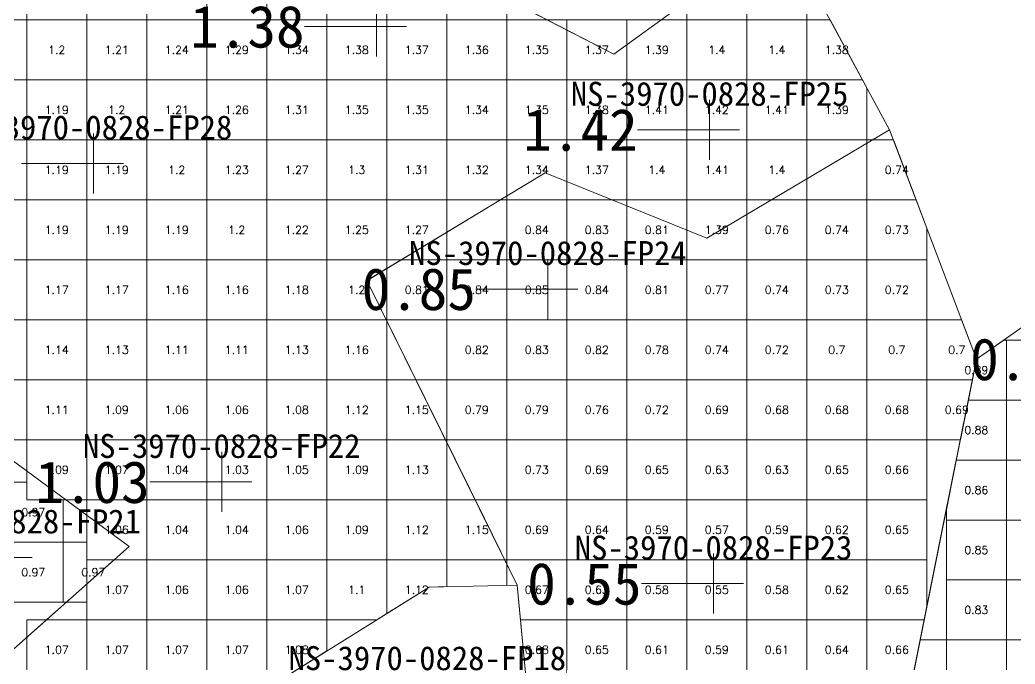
# Model space of a CAD drawing. Header units: inches. Extents: x 469759 to 470079, y 4349683 to 4349873.
# Drawn here: x 469989.02 to 470005.6, y 4349716.81 to 4349727.55 of the extents above; entities that cross this region are included whole.
import ezdxf
from ezdxf.enums import TextEntityAlignment as Align

# ---------------------------------------------------------------- set-up
doc = ezdxf.new("R2010")
doc.units = ezdxf.units.IN
doc.header["$MEASUREMENT"] = 0
for name, color, linetype, lineweight in [('0.500-1.000', 7, 'Continuous', 0), ('1.000-1.500', 7, 'Continuous', 0), ('孔口文字', 7, 'Continuous', 0), ('点', 7, 'Continuous', 0), ('爆区方格网', 7, 'Continuous', 0), ('线条', 7, 'Continuous', 0), ('钻孔', 7, 'Continuous', 0)]:
    doc.layers.add(name, color=color, linetype=linetype, lineweight=lineweight)
doc.styles.add('3dmine_textStyle_1', font='txt.shx', dxfattribs={"height": 1, "bigfont": 'gbcbig.shx'})
doc.styles.add('3dmine_textStyle_3', font='SimSun.ttf', dxfattribs={"height": 1})
doc.styles.add('3dmine_textStyle_4', font='simsunb.ttf', dxfattribs={"height": 1})

msp = doc.modelspace()

# ---------------------------------------------------------------- hatches: boundary and pattern name
at = {"layer": '钻孔', "linetype": 'Continuous', "lineweight": 0, "true_color": 0x0000ff, "extrusion": (0, 1, 0)}
for points in [[(-469995.964, 3959.793), (-469994.964, 3959.793), (-469994.964, 3970.793), (-469995.964, 3970.793)], [(-470001.514, 3959.611), (-470000.514, 3959.611), (-470000.514, 3970.611), (-470001.514, 3970.611)], [(-469991.246, 3960.003), (-469990.246, 3960.003), (-469990.246, 3971.003), (-469991.246, 3971.003)], [(-469993.383, 3959.894), (-469992.383, 3959.894), (-469992.383, 3970.894), (-469993.383, 3970.894)]]:
    msp.add_hatch(color=5, dxfattribs=at).paths.add_polyline_path(points, flags=0)
at = {"layer": '钻孔', "linetype": 'Continuous', "lineweight": 0, "true_color": 0x00ffff, "extrusion": (0, 1, 0)}
for points in [[(-469998.819, 3959.581), (-469997.819, 3959.581), (-469997.819, 3970.581), (-469998.819, 3970.581)], [(-469989.723, 3959.91), (-469988.723, 3959.91), (-469988.723, 3970.91), (-469989.723, 3970.91)], [(-470001.58, 3959.801), (-470000.58, 3959.801), (-470000.58, 3970.801), (-470001.58, 3970.801)]]:
    msp.add_hatch(color=4, dxfattribs=at).paths.add_polyline_path(points, flags=0)

# ---------------------------------------------------------------- linework, layer by layer
at = {"layer": '0.500-1.000', "color": 4, "linetype": 'Continuous', "lineweight": 0, "true_color": 0x00ffff}
for points in [[(470001.727, 4349729.013), (469998.917, 4349726.972), (469995.814, 4349728.58), (469994.779, 4349730.911), (470001.497, 4349733.264), (470001.727, 4349729.013)], [(469978.742, 4349698.281), (469980.154, 4349702.694), (469981.009, 4349705.366), (469982.742, 4349711.814), (469985.267, 4349707.116), (469988.107, 4349705.148), (469988.558, 4349704.836), (469990.942, 4349707.038), (469990.864, 4349707.283), (469990.139, 4349709.552), (469993.3, 4349711.78), (469995.933, 4349710.561), (469998.897, 4349709.188), (470000.187, 4349710.546), (470000.892, 4349711.288), (469997.67, 4349714.286), (469997.501, 4349716.07), (469997.307, 4349718.121), (469996.76, 4349719.232), (469994.803, 4349723.2), (469997.774, 4349724.997), (470000.469, 4349723.908), (470003.514, 4349725.713), (470004.352, 4349723.499)], [(470005.924, 4349693.496), (470002.466, 4349692.429), (469999.458, 4349694.437), (470000.259, 4349698.432), (470001.652, 4349705.381), (470002.21, 4349708.163), (470003.043, 4349712.319), (470003.043, 4349712.319), (470004.403, 4349719.103), (470004.962, 4349721.889), (470007.947, 4349723.977)], [(470004.352, 4349723.499), (470004.962, 4349721.889), (470003.86, 4349716.394), (470003.86, 4349716.394), (470002.428, 4349709.248), (470001.607, 4349705.157), (470001.074, 4349702.498), (469999.86, 4349696.442), (469999.458, 4349694.437), (469995.59, 4349691.598), (469995.579, 4349691.59), (469992.567, 4349689.544), (469989.579, 4349691.59), (469988.142, 4349691.637), (469984.329, 4349691.764), (469982.226, 4349692.184), (469980.798, 4349692.47), (469978.133, 4349694.378)], [(469990.839, 4349718.768), (469988.714, 4349716.877), (469984.963, 4349716.86), (469985.723, 4349718.585), (469986.115, 4349720.274), (469988.784, 4349720.285), (469990.839, 4349718.768)]]:
    msp.add_lwpolyline(points, dxfattribs=at)
at = {"layer": '1.000-1.500', "color": 5, "linetype": 'Continuous', "lineweight": 0, "true_color": 0x0000ff}
for points in [[(469982.742, 4349711.814), (469984.963, 4349716.86), (469986.589, 4349716.867), (469988.714, 4349716.877), (469989.32, 4349717.416), (469990.839, 4349718.768), (469988.784, 4349720.285), (469986.115, 4349720.274), (469986.149, 4349720.42), (469988.06, 4349728.559), (469991.011, 4349729.592), (469994.779, 4349730.911), (469995.814, 4349728.58)], [(469995.814, 4349728.58), (469998.008, 4349727.443), (469998.917, 4349726.972), (470001.727, 4349729.013), (470003.514, 4349725.713), (470000.469, 4349723.908), (469997.774, 4349724.997), (469997.129, 4349724.607), (469994.86, 4349723.235), (469994.803, 4349723.2), (469997.307, 4349718.121), (469995.839, 4349718.091), (469993.144, 4349716.406)]]:
    msp.add_lwpolyline(points, dxfattribs=at)
at = {"layer": '点', "color": 138, "linetype": 'Continuous', "lineweight": 0, "true_color": 0x004c4c}
for points, elevation in [([(469994.964, 4349726.934), (469994.964, 4349727.934)], 3970.793), ([(469995.464, 4349727.434), (469994.464, 4349727.434)], 3970.793), ([(470000.514, 4349725.213), (470000.514, 4349726.213)], 3970.611), ([(469990.246, 4349724.654), (469990.246, 4349725.654)], 3971.003), ([(470001.014, 4349725.713), (470000.014, 4349725.713)], 3970.611), ([(469990.746, 4349725.154), (469989.746, 4349725.154)], 3971.003), ([(469997.819, 4349722.559), (469997.819, 4349723.559)], 3970.581), ([(469998.319, 4349723.059), (469997.319, 4349723.059)], 3970.581), ([(469992.383, 4349719.342), (469992.383, 4349720.342)], 3970.894), ([(469992.883, 4349719.842), (469991.883, 4349719.842)], 3970.894), ([(470000.58, 4349717.647), (470000.58, 4349718.647)], 3970.801), ([(469989.223, 4349718.585), (469988.223, 4349718.585)], 3970.91), ([(470001.08, 4349718.147), (470000.08, 4349718.147)], 3970.801)]:
    msp.add_lwpolyline(points, dxfattribs=dict(at, elevation=elevation))
at = {"layer": '爆区方格网', "color": 5, "linetype": 'Continuous', "lineweight": 0, "true_color": 0x0000ff, "elevation": 3971.003}
for points in [[(469989.134, 4349727.545), (469988.134, 4349727.545), (469988.134, 4349728.545), (469989.134, 4349728.545), (469989.134, 4349727.545)], [(469990.134, 4349727.545), (469989.134, 4349727.545), (469989.134, 4349728.545), (469990.134, 4349728.545), (469990.134, 4349727.545)], [(469991.134, 4349727.545), (469990.134, 4349727.545), (469990.134, 4349728.545), (469991.134, 4349728.545), (469991.134, 4349727.545)], [(469992.134, 4349727.545), (469991.134, 4349727.545), (469991.134, 4349728.545), (469992.134, 4349728.545), (469992.134, 4349727.545)], [(469993.134, 4349727.545), (469992.134, 4349727.545), (469992.134, 4349728.545), (469993.134, 4349728.545), (469993.134, 4349727.545)], [(469994.134, 4349727.545), (469993.134, 4349727.545), (469993.134, 4349728.545), (469994.134, 4349728.545), (469994.134, 4349727.545)], [(469995.134, 4349727.545), (469994.134, 4349727.545), (469994.134, 4349728.545), (469995.134, 4349728.545), (469995.134, 4349727.545)], [(469996.134, 4349727.545), (469995.134, 4349727.545), (469995.134, 4349728.545), (469996.134, 4349728.545), (469996.134, 4349727.545)], [(469997.134, 4349727.545), (469996.134, 4349727.545), (469996.134, 4349728.545), (469997.134, 4349728.545), (469997.134, 4349727.545)], [(470001.134, 4349727.545), (470000.134, 4349727.545), (470000.134, 4349728.545), (470001.134, 4349728.545), (470001.134, 4349727.545)], [(470002.134, 4349728.261), (470002.134, 4349727.545), (470001.134, 4349727.545), (470001.134, 4349728.545), (470001.98, 4349728.545), (470002.134, 4349728.261)], [(469989.134, 4349726.545), (469988.134, 4349726.545), (469988.134, 4349727.545), (469989.134, 4349727.545), (469989.134, 4349726.545)], [(469990.134, 4349726.545), (469989.134, 4349726.545), (469989.134, 4349727.545), (469990.134, 4349727.545), (469990.134, 4349726.545)], [(469991.134, 4349726.545), (469990.134, 4349726.545), (469990.134, 4349727.545), (469991.134, 4349727.545), (469991.134, 4349726.545)], [(469992.134, 4349726.545), (469991.134, 4349726.545), (469991.134, 4349727.545), (469992.134, 4349727.545), (469992.134, 4349726.545)], [(469993.134, 4349726.545), (469992.134, 4349726.545), (469992.134, 4349727.545), (469993.134, 4349727.545), (469993.134, 4349726.545)], [(469994.134, 4349726.545), (469993.134, 4349726.545), (469993.134, 4349727.545), (469994.134, 4349727.545), (469994.134, 4349726.545)], [(469995.134, 4349726.545), (469994.134, 4349726.545), (469994.134, 4349727.545), (469995.134, 4349727.545), (469995.134, 4349726.545)], [(469996.134, 4349726.545), (469995.134, 4349726.545), (469995.134, 4349727.545), (469996.134, 4349727.545), (469996.134, 4349726.545)], [(469997.134, 4349726.545), (469996.134, 4349726.545), (469996.134, 4349727.545), (469997.134, 4349727.545), (469997.134, 4349726.545)], [(469998.134, 4349726.545), (469997.134, 4349726.545), (469997.134, 4349727.545), (469998.134, 4349727.545), (469998.134, 4349726.545)], [(469999.134, 4349726.545), (469998.134, 4349726.545), (469998.134, 4349727.545), (469999.134, 4349727.545), (469999.134, 4349726.545)], [(470000.134, 4349726.545), (469999.134, 4349726.545), (469999.134, 4349727.545), (470000.134, 4349727.545), (470000.134, 4349726.545)], [(470001.134, 4349726.545), (470000.134, 4349726.545), (470000.134, 4349727.545), (470001.134, 4349727.545), (470001.134, 4349726.545)], [(470002.134, 4349726.545), (470001.134, 4349726.545), (470001.134, 4349727.545), (470002.134, 4349727.545), (470002.134, 4349726.545)], [(470003.063, 4349726.545), (470002.134, 4349726.545), (470002.134, 4349727.545), (470002.522, 4349727.545), (470003.063, 4349726.545)], [(469989.134, 4349725.545), (469988.134, 4349725.545), (469988.134, 4349726.545), (469989.134, 4349726.545), (469989.134, 4349725.545)], [(469990.134, 4349725.545), (469989.134, 4349725.545), (469989.134, 4349726.545), (469990.134, 4349726.545), (469990.134, 4349725.545)], [(469991.134, 4349725.545), (469990.134, 4349725.545), (469990.134, 4349726.545), (469991.134, 4349726.545), (469991.134, 4349725.545)], [(469992.134, 4349725.545), (469991.134, 4349725.545), (469991.134, 4349726.545), (469992.134, 4349726.545), (469992.134, 4349725.545)], [(469993.134, 4349725.545), (469992.134, 4349725.545), (469992.134, 4349726.545), (469993.134, 4349726.545), (469993.134, 4349725.545)], [(469994.134, 4349725.545), (469993.134, 4349725.545), (469993.134, 4349726.545), (469994.134, 4349726.545), (469994.134, 4349725.545)], [(469995.134, 4349725.545), (469994.134, 4349725.545), (469994.134, 4349726.545), (469995.134, 4349726.545), (469995.134, 4349725.545)], [(469996.134, 4349725.545), (469995.134, 4349725.545), (469995.134, 4349726.545), (469996.134, 4349726.545), (469996.134, 4349725.545)], [(469997.134, 4349725.545), (469996.134, 4349725.545), (469996.134, 4349726.545), (469997.134, 4349726.545), (469997.134, 4349725.545)], [(469998.134, 4349725.545), (469997.134, 4349725.545), (469997.134, 4349726.545), (469998.134, 4349726.545), (469998.134, 4349725.545)], [(469999.134, 4349725.545), (469998.134, 4349725.545), (469998.134, 4349726.545), (469999.134, 4349726.545), (469999.134, 4349725.545)], [(470000.134, 4349725.545), (469999.134, 4349725.545), (469999.134, 4349726.545), (470000.134, 4349726.545), (470000.134, 4349725.545)], [(470001.134, 4349725.545), (470000.134, 4349725.545), (470000.134, 4349726.545), (470001.134, 4349726.545), (470001.134, 4349725.545)], [(470002.134, 4349725.545), (470001.134, 4349725.545), (470001.134, 4349726.545), (470002.134, 4349726.545), (470002.134, 4349725.545)], [(470003.134, 4349726.414), (470003.134, 4349725.545), (470002.134, 4349725.545), (470002.134, 4349726.545), (470003.063, 4349726.545), (470003.134, 4349726.414)], [(469989.134, 4349724.545), (469988.134, 4349724.545), (469988.134, 4349725.545), (469989.134, 4349725.545), (469989.134, 4349724.545)], [(469990.134, 4349724.545), (469989.134, 4349724.545), (469989.134, 4349725.545), (469990.134, 4349725.545), (469990.134, 4349724.545)], [(469991.134, 4349724.545), (469990.134, 4349724.545), (469990.134, 4349725.545), (469991.134, 4349725.545), (469991.134, 4349724.545)], [(469992.134, 4349724.545), (469991.134, 4349724.545), (469991.134, 4349725.545), (469992.134, 4349725.545), (469992.134, 4349724.545)], [(469993.134, 4349724.545), (469992.134, 4349724.545), (469992.134, 4349725.545), (469993.134, 4349725.545), (469993.134, 4349724.545)], [(469994.134, 4349724.545), (469993.134, 4349724.545), (469993.134, 4349725.545), (469994.134, 4349725.545), (469994.134, 4349724.545)], [(469995.134, 4349724.545), (469994.134, 4349724.545), (469994.134, 4349725.545), (469995.134, 4349725.545), (469995.134, 4349724.545)], [(469996.134, 4349724.545), (469995.134, 4349724.545), (469995.134, 4349725.545), (469996.134, 4349725.545), (469996.134, 4349724.545)], [(469997.134, 4349724.545), (469996.134, 4349724.545), (469996.134, 4349725.545), (469997.134, 4349725.545), (469997.134, 4349724.545)], [(469998.134, 4349724.545), (469997.134, 4349724.545), (469997.134, 4349725.545), (469998.134, 4349725.545), (469998.134, 4349724.545)], [(469999.134, 4349724.545), (469998.134, 4349724.545), (469998.134, 4349725.545), (469999.134, 4349725.545), (469999.134, 4349724.545)], [(470000.134, 4349724.545), (469999.134, 4349724.545), (469999.134, 4349725.545), (470000.134, 4349725.545), (470000.134, 4349724.545)], [(470001.134, 4349724.545), (470000.134, 4349724.545), (470000.134, 4349725.545), (470001.134, 4349725.545), (470001.134, 4349724.545)], [(470002.134, 4349724.545), (470001.134, 4349724.545), (470001.134, 4349725.545), (470002.134, 4349725.545), (470002.134, 4349724.545)], [(469989.134, 4349723.545), (469988.134, 4349723.545), (469988.134, 4349724.545), (469989.134, 4349724.545), (469989.134, 4349723.545)], [(469990.134, 4349723.545), (469989.134, 4349723.545), (469989.134, 4349724.545), (469990.134, 4349724.545), (469990.134, 4349723.545)], [(469991.134, 4349723.545), (469990.134, 4349723.545), (469990.134, 4349724.545), (469991.134, 4349724.545), (469991.134, 4349723.545)], [(469992.134, 4349723.545), (469991.134, 4349723.545), (469991.134, 4349724.545), (469992.134, 4349724.545), (469992.134, 4349723.545)], [(469993.134, 4349723.545), (469992.134, 4349723.545), (469992.134, 4349724.545), (469993.134, 4349724.545), (469993.134, 4349723.545)], [(469994.134, 4349723.545), (469993.134, 4349723.545), (469993.134, 4349724.545), (469994.134, 4349724.545), (469994.134, 4349723.545)], [(469995.134, 4349723.545), (469994.134, 4349723.545), (469994.134, 4349724.545), (469995.134, 4349724.545), (469995.134, 4349723.545)], [(469996.134, 4349723.545), (469995.134, 4349723.545), (469995.134, 4349724.545), (469996.134, 4349724.545), (469996.134, 4349723.545)], [(470001.134, 4349723.545), (470000.134, 4349723.545), (470000.134, 4349724.545), (470001.134, 4349724.545), (470001.134, 4349723.545)], [(469989.134, 4349722.545), (469988.134, 4349722.545), (469988.134, 4349723.545), (469989.134, 4349723.545), (469989.134, 4349722.545)], [(469990.134, 4349722.545), (469989.134, 4349722.545), (469989.134, 4349723.545), (469990.134, 4349723.545), (469990.134, 4349722.545)], [(469991.134, 4349722.545), (469990.134, 4349722.545), (469990.134, 4349723.545), (469991.134, 4349723.545), (469991.134, 4349722.545)], [(469992.134, 4349722.545), (469991.134, 4349722.545), (469991.134, 4349723.545), (469992.134, 4349723.545), (469992.134, 4349722.545)], [(469993.134, 4349722.545), (469992.134, 4349722.545), (469992.134, 4349723.545), (469993.134, 4349723.545), (469993.134, 4349722.545)], [(469994.134, 4349722.545), (469993.134, 4349722.545), (469993.134, 4349723.545), (469994.134, 4349723.545), (469994.134, 4349722.545)], [(469995.134, 4349722.545), (469994.134, 4349722.545), (469994.134, 4349723.545), (469995.134, 4349723.545), (469995.134, 4349722.545)], [(469989.134, 4349721.545), (469988.134, 4349721.545), (469988.134, 4349722.545), (469989.134, 4349722.545), (469989.134, 4349721.545)], [(469990.134, 4349721.545), (469989.134, 4349721.545), (469989.134, 4349722.545), (469990.134, 4349722.545), (469990.134, 4349721.545)], [(469991.134, 4349721.545), (469990.134, 4349721.545), (469990.134, 4349722.545), (469991.134, 4349722.545), (469991.134, 4349721.545)], [(469992.134, 4349721.545), (469991.134, 4349721.545), (469991.134, 4349722.545), (469992.134, 4349722.545), (469992.134, 4349721.545)], [(469993.134, 4349721.545), (469992.134, 4349721.545), (469992.134, 4349722.545), (469993.134, 4349722.545), (469993.134, 4349721.545)], [(469994.134, 4349721.545), (469993.134, 4349721.545), (469993.134, 4349722.545), (469994.134, 4349722.545), (469994.134, 4349721.545)], [(469995.134, 4349721.545), (469994.134, 4349721.545), (469994.134, 4349722.545), (469995.134, 4349722.545), (469995.134, 4349721.545)], [(469989.134, 4349720.545), (469988.134, 4349720.545), (469988.134, 4349721.545), (469989.134, 4349721.545), (469989.134, 4349720.545)], [(469990.134, 4349720.545), (469989.134, 4349720.545), (469989.134, 4349721.545), (469990.134, 4349721.545), (469990.134, 4349720.545)], [(469991.134, 4349720.545), (469990.134, 4349720.545), (469990.134, 4349721.545), (469991.134, 4349721.545), (469991.134, 4349720.545)], [(469992.134, 4349720.545), (469991.134, 4349720.545), (469991.134, 4349721.545), (469992.134, 4349721.545), (469992.134, 4349720.545)], [(469993.134, 4349720.545), (469992.134, 4349720.545), (469992.134, 4349721.545), (469993.134, 4349721.545), (469993.134, 4349720.545)], [(469994.134, 4349720.545), (469993.134, 4349720.545), (469993.134, 4349721.545), (469994.134, 4349721.545), (469994.134, 4349720.545)], [(469995.134, 4349720.545), (469994.134, 4349720.545), (469994.134, 4349721.545), (469995.134, 4349721.545), (469995.134, 4349720.545)], [(469996.134, 4349720.545), (469995.134, 4349720.545), (469995.134, 4349721.545), (469996.134, 4349721.545), (469996.134, 4349720.545)], [(469990.134, 4349719.545), (469989.134, 4349719.545), (469989.134, 4349720.545), (469990.134, 4349720.545), (469990.134, 4349719.545)], [(469991.134, 4349719.545), (469990.134, 4349719.545), (469990.134, 4349720.545), (469991.134, 4349720.545), (469991.134, 4349719.545)], [(469992.134, 4349719.545), (469991.134, 4349719.545), (469991.134, 4349720.545), (469992.134, 4349720.545), (469992.134, 4349719.545)], [(469993.134, 4349719.545), (469992.134, 4349719.545), (469992.134, 4349720.545), (469993.134, 4349720.545), (469993.134, 4349719.545)], [(469994.134, 4349719.545), (469993.134, 4349719.545), (469993.134, 4349720.545), (469994.134, 4349720.545), (469994.134, 4349719.545)], [(469995.134, 4349719.545), (469994.134, 4349719.545), (469994.134, 4349720.545), (469995.134, 4349720.545), (469995.134, 4349719.545)], [(469996.134, 4349719.545), (469995.134, 4349719.545), (469995.134, 4349720.545), (469996.134, 4349720.545), (469996.134, 4349719.545)], [(469991.134, 4349718.545), (469990.134, 4349718.545), (469990.134, 4349719.545), (469991.134, 4349719.545), (469991.134, 4349718.545)], [(469992.134, 4349718.545), (469991.134, 4349718.545), (469991.134, 4349719.545), (469992.134, 4349719.545), (469992.134, 4349718.545)], [(469993.134, 4349718.545), (469992.134, 4349718.545), (469992.134, 4349719.545), (469993.134, 4349719.545), (469993.134, 4349718.545)], [(469994.134, 4349718.545), (469993.134, 4349718.545), (469993.134, 4349719.545), (469994.134, 4349719.545), (469994.134, 4349718.545)], [(469995.134, 4349718.545), (469994.134, 4349718.545), (469994.134, 4349719.545), (469995.134, 4349719.545), (469995.134, 4349718.545)], [(469996.134, 4349718.545), (469995.134, 4349718.545), (469995.134, 4349719.545), (469996.134, 4349719.545), (469996.134, 4349718.545)], [(469997.134, 4349718.545), (469996.134, 4349718.545), (469996.134, 4349719.545), (469997.134, 4349719.545), (469997.134, 4349718.545)], [(469991.134, 4349717.545), (469990.134, 4349717.545), (469990.134, 4349718.545), (469991.134, 4349718.545), (469991.134, 4349717.545)], [(469992.134, 4349717.545), (469991.134, 4349717.545), (469991.134, 4349718.545), (469992.134, 4349718.545), (469992.134, 4349717.545)], [(469993.134, 4349717.545), (469992.134, 4349717.545), (469992.134, 4349718.545), (469993.134, 4349718.545), (469993.134, 4349717.545)], [(469994.134, 4349717.545), (469993.134, 4349717.545), (469993.134, 4349718.545), (469994.134, 4349718.545), (469994.134, 4349717.545)], [(469995.134, 4349717.65), (469994.966, 4349717.545), (469994.134, 4349717.545), (469994.134, 4349718.545), (469995.134, 4349718.545), (469995.134, 4349717.65)], [(469996.134, 4349718.097), (469995.839, 4349718.091), (469995.134, 4349717.65), (469995.134, 4349718.545), (469996.134, 4349718.545), (469996.134, 4349718.097)], [(469990.134, 4349716.545), (469989.134, 4349716.545), (469989.134, 4349717.545), (469990.134, 4349717.545), (469990.134, 4349716.545)], [(469991.134, 4349716.545), (469990.134, 4349716.545), (469990.134, 4349717.545), (469991.134, 4349717.545), (469991.134, 4349716.545)], [(469992.134, 4349716.545), (469991.134, 4349716.545), (469991.134, 4349717.545), (469992.134, 4349717.545), (469992.134, 4349716.545)], [(469993.134, 4349716.545), (469992.134, 4349716.545), (469992.134, 4349717.545), (469993.134, 4349717.545), (469993.134, 4349716.545)], [(469994.134, 4349717.025), (469993.366, 4349716.545), (469993.134, 4349716.545), (469993.134, 4349717.545), (469994.134, 4349717.545), (469994.134, 4349717.025)]]:
    msp.add_lwpolyline(points, dxfattribs=at)
at = {"layer": '爆区方格网', "color": 4, "linetype": 'Continuous', "lineweight": 0, "true_color": 0x00ffff}
for points, elevation in [([(470003.956, 4349724.545), (470003.134, 4349724.545), (470003.134, 4349725.545), (470003.578, 4349725.545), (470003.956, 4349724.545)], 3969.894), ([(469998.134, 4349723.545), (469997.134, 4349723.545), (469997.134, 4349724.545), (469998.134, 4349724.545), (469998.134, 4349723.545)], 3969.894), ([(469999.134, 4349723.545), (469998.134, 4349723.545), (469998.134, 4349724.545), (469999.134, 4349724.545), (469999.134, 4349723.545)], 3969.894), ([(470000.134, 4349723.545), (469999.134, 4349723.545), (469999.134, 4349724.545), (470000.134, 4349724.545), (470000.134, 4349723.545)], 3969.894), ([(470002.134, 4349723.545), (470001.134, 4349723.545), (470001.134, 4349724.545), (470002.134, 4349724.545), (470002.134, 4349723.545)], 3969.894), ([(470003.134, 4349723.545), (470002.134, 4349723.545), (470002.134, 4349724.545), (470003.134, 4349724.545), (470003.134, 4349723.545)], 3969.894), ([(470004.134, 4349724.075), (470004.134, 4349723.545), (470003.134, 4349723.545), (470003.134, 4349724.545), (470003.956, 4349724.545), (470004.134, 4349724.075)], 3969.894), ([(469996.134, 4349722.545), (469995.134, 4349722.545), (469995.134, 4349723.545), (469996.134, 4349723.545), (469996.134, 4349722.545)], 3969.894), ([(469997.134, 4349722.545), (469996.134, 4349722.545), (469996.134, 4349723.545), (469997.134, 4349723.545), (469997.134, 4349722.545)], 3969.894), ([(469998.134, 4349722.545), (469997.134, 4349722.545), (469997.134, 4349723.545), (469998.134, 4349723.545), (469998.134, 4349722.545)], 3969.894), ([(469999.134, 4349722.545), (469998.134, 4349722.545), (469998.134, 4349723.545), (469999.134, 4349723.545), (469999.134, 4349722.545)], 3969.894), ([(470000.134, 4349722.545), (469999.134, 4349722.545), (469999.134, 4349723.545), (470000.134, 4349723.545), (470000.134, 4349722.545)], 3969.894), ([(470001.134, 4349722.545), (470000.134, 4349722.545), (470000.134, 4349723.545), (470001.134, 4349723.545), (470001.134, 4349722.545)], 3969.894), ([(470002.134, 4349722.545), (470001.134, 4349722.545), (470001.134, 4349723.545), (470002.134, 4349723.545), (470002.134, 4349722.545)], 3969.894), ([(470003.134, 4349722.545), (470002.134, 4349722.545), (470002.134, 4349723.545), (470003.134, 4349723.545), (470003.134, 4349722.545)], 3969.894), ([(470004.134, 4349722.545), (470003.134, 4349722.545), (470003.134, 4349723.545), (470004.134, 4349723.545), (470004.134, 4349722.545)], 3969.894), ([(469997.134, 4349721.545), (469996.134, 4349721.545), (469996.134, 4349722.545), (469997.134, 4349722.545), (469997.134, 4349721.545)], 3969.894), ([(469998.134, 4349721.545), (469997.134, 4349721.545), (469997.134, 4349722.545), (469998.134, 4349722.545), (469998.134, 4349721.545)], 3969.894), ([(469999.134, 4349721.545), (469998.134, 4349721.545), (469998.134, 4349722.545), (469999.134, 4349722.545), (469999.134, 4349721.545)], 3969.894), ([(470000.134, 4349721.545), (469999.134, 4349721.545), (469999.134, 4349722.545), (470000.134, 4349722.545), (470000.134, 4349721.545)], 3969.894), ([(470001.134, 4349721.545), (470000.134, 4349721.545), (470000.134, 4349722.545), (470001.134, 4349722.545), (470001.134, 4349721.545)], 3969.894), ([(470002.134, 4349721.545), (470001.134, 4349721.545), (470001.134, 4349722.545), (470002.134, 4349722.545), (470002.134, 4349721.545)], 3969.894), ([(470003.134, 4349721.545), (470002.134, 4349721.545), (470002.134, 4349722.545), (470003.134, 4349722.545), (470003.134, 4349721.545)], 3969.894), ([(470004.134, 4349721.545), (470003.134, 4349721.545), (470003.134, 4349722.545), (470004.134, 4349722.545), (470004.134, 4349721.545)], 3969.894), ([(470004.962, 4349721.889), (470004.893, 4349721.545), (470004.134, 4349721.545), (470004.134, 4349722.545), (470004.714, 4349722.545), (470004.962, 4349721.889)], 3969.894), ([(470005.459, 4349721.208), (470004.826, 4349721.208), (470004.962, 4349721.889), (470005.419, 4349722.208), (470005.459, 4349722.208), (470005.459, 4349721.208)], 3970.36), ([(470006.459, 4349721.208), (470005.459, 4349721.208), (470005.459, 4349722.208), (470006.459, 4349722.208), (470006.459, 4349721.208)], 3970.36), ([(469997.134, 4349720.545), (469996.134, 4349720.545), (469996.134, 4349721.545), (469997.134, 4349721.545), (469997.134, 4349720.545)], 3969.894), ([(469998.134, 4349720.545), (469997.134, 4349720.545), (469997.134, 4349721.545), (469998.134, 4349721.545), (469998.134, 4349720.545)], 3969.894), ([(469999.134, 4349720.545), (469998.134, 4349720.545), (469998.134, 4349721.545), (469999.134, 4349721.545), (469999.134, 4349720.545)], 3969.894), ([(470000.134, 4349720.545), (469999.134, 4349720.545), (469999.134, 4349721.545), (470000.134, 4349721.545), (470000.134, 4349720.545)], 3969.894), ([(470001.134, 4349720.545), (470000.134, 4349720.545), (470000.134, 4349721.545), (470001.134, 4349721.545), (470001.134, 4349720.545)], 3969.894), ([(470002.134, 4349720.545), (470001.134, 4349720.545), (470001.134, 4349721.545), (470002.134, 4349721.545), (470002.134, 4349720.545)], 3969.894), ([(470003.134, 4349720.545), (470002.134, 4349720.545), (470002.134, 4349721.545), (470003.134, 4349721.545), (470003.134, 4349720.545)], 3969.894), ([(470004.134, 4349720.545), (470003.134, 4349720.545), (470003.134, 4349721.545), (470004.134, 4349721.545), (470004.134, 4349720.545)], 3969.894), ([(470004.693, 4349720.545), (470004.134, 4349720.545), (470004.134, 4349721.545), (470004.893, 4349721.545), (470004.693, 4349720.545)], 3969.894), ([(470005.459, 4349720.208), (470004.625, 4349720.208), (470004.826, 4349721.208), (470005.459, 4349721.208), (470005.459, 4349720.208)], 3970.36), ([(470006.459, 4349720.208), (470005.459, 4349720.208), (470005.459, 4349721.208), (470006.459, 4349721.208), (470006.459, 4349720.208)], 3970.36), ([(469998.134, 4349719.545), (469997.134, 4349719.545), (469997.134, 4349720.545), (469998.134, 4349720.545), (469998.134, 4349719.545)], 3969.894), ([(469999.134, 4349719.545), (469998.134, 4349719.545), (469998.134, 4349720.545), (469999.134, 4349720.545), (469999.134, 4349719.545)], 3969.894), ([(470000.134, 4349719.545), (469999.134, 4349719.545), (469999.134, 4349720.545), (470000.134, 4349720.545), (470000.134, 4349719.545)], 3969.894), ([(470001.134, 4349719.545), (470000.134, 4349719.545), (470000.134, 4349720.545), (470001.134, 4349720.545), (470001.134, 4349719.545)], 3969.894), ([(470002.134, 4349719.545), (470001.134, 4349719.545), (470001.134, 4349720.545), (470002.134, 4349720.545), (470002.134, 4349719.545)], 3969.894), ([(470003.134, 4349719.545), (470002.134, 4349719.545), (470002.134, 4349720.545), (470003.134, 4349720.545), (470003.134, 4349719.545)], 3969.894), ([(470004.134, 4349719.545), (470003.134, 4349719.545), (470003.134, 4349720.545), (470004.134, 4349720.545), (470004.134, 4349719.545)], 3969.894), ([(470005.459, 4349719.208), (470004.459, 4349719.208), (470004.459, 4349719.38), (470004.625, 4349720.208), (470005.459, 4349720.208), (470005.459, 4349719.208)], 3970.36), ([(470006.459, 4349719.208), (470005.459, 4349719.208), (470005.459, 4349720.208), (470006.459, 4349720.208), (470006.459, 4349719.208)], 3970.36), ([(469989.134, 4349719.545), (469989.743, 4349719.545), (469989.743, 4349718.837), (469988.743, 4349718.837), (469988.743, 4349719.837), (469989.134, 4349719.837), (469989.134, 4349719.545)], 3970.91), ([(469998.134, 4349718.545), (469997.134, 4349718.545), (469997.134, 4349719.545), (469998.134, 4349719.545), (469998.134, 4349718.545)], 3969.894), ([(469999.134, 4349718.545), (469998.134, 4349718.545), (469998.134, 4349719.545), (469999.134, 4349719.545), (469999.134, 4349718.545)], 3969.894), ([(470000.134, 4349718.545), (469999.134, 4349718.545), (469999.134, 4349719.545), (470000.134, 4349719.545), (470000.134, 4349718.545)], 3969.894), ([(470001.134, 4349718.545), (470000.134, 4349718.545), (470000.134, 4349719.545), (470001.134, 4349719.545), (470001.134, 4349718.545)], 3969.894), ([(470002.134, 4349718.545), (470001.134, 4349718.545), (470001.134, 4349719.545), (470002.134, 4349719.545), (470002.134, 4349718.545)], 3969.894), ([(470003.134, 4349718.545), (470002.134, 4349718.545), (470002.134, 4349719.545), (470003.134, 4349719.545), (470003.134, 4349718.545)], 3969.894), ([(470004.134, 4349718.545), (470003.134, 4349718.545), (470003.134, 4349719.545), (470004.134, 4349719.545), (470004.134, 4349718.545)], 3969.894), ([(470005.459, 4349718.208), (470004.459, 4349718.208), (470004.459, 4349719.208), (470005.459, 4349719.208), (470005.459, 4349718.208)], 3970.36), ([(470006.459, 4349718.208), (470005.459, 4349718.208), (470005.459, 4349719.208), (470006.459, 4349719.208), (470006.459, 4349718.208)], 3970.36), ([(469989.743, 4349717.837), (469988.743, 4349717.837), (469988.743, 4349718.837), (469989.743, 4349718.837), (469989.743, 4349717.837)], 3970.91), ([(469990.134, 4349718.545), (469990.134, 4349717.837), (469989.743, 4349717.837), (469989.743, 4349718.837), (469990.134, 4349718.837), (469990.134, 4349718.545)], 3970.91), ([(469998.134, 4349717.545), (469997.362, 4349717.545), (469997.307, 4349718.121), (469997.134, 4349718.118), (469997.134, 4349718.545), (469998.134, 4349718.545), (469998.134, 4349717.545)], 3969.894), ([(469999.134, 4349717.545), (469998.134, 4349717.545), (469998.134, 4349718.545), (469999.134, 4349718.545), (469999.134, 4349717.545)], 3969.894), ([(470000.134, 4349717.545), (469999.134, 4349717.545), (469999.134, 4349718.545), (470000.134, 4349718.545), (470000.134, 4349717.545)], 3969.894), ([(470001.134, 4349717.545), (470000.134, 4349717.545), (470000.134, 4349718.545), (470001.134, 4349718.545), (470001.134, 4349717.545)], 3969.894), ([(470002.134, 4349717.545), (470001.134, 4349717.545), (470001.134, 4349718.545), (470002.134, 4349718.545), (470002.134, 4349717.545)], 3969.894), ([(470003.134, 4349717.545), (470002.134, 4349717.545), (470002.134, 4349718.545), (470003.134, 4349718.545), (470003.134, 4349717.545)], 3969.894), ([(470004.134, 4349717.76), (470004.091, 4349717.545), (470003.134, 4349717.545), (470003.134, 4349718.545), (470004.134, 4349718.545), (470004.134, 4349717.76)], 3969.894), ([(470005.459, 4349717.208), (470004.459, 4349717.208), (470004.459, 4349718.208), (470005.459, 4349718.208), (470005.459, 4349717.208)], 3970.36), ([(470006.459, 4349717.208), (470005.459, 4349717.208), (470005.459, 4349718.208), (470006.459, 4349718.208), (470006.459, 4349717.208)], 3970.36), ([(469998.134, 4349716.545), (469997.456, 4349716.545), (469997.362, 4349717.545), (469998.134, 4349717.545), (469998.134, 4349716.545)], 3969.894), ([(469999.134, 4349716.545), (469998.134, 4349716.545), (469998.134, 4349717.545), (469999.134, 4349717.545), (469999.134, 4349716.545)], 3969.894), ([(470000.134, 4349716.545), (469999.134, 4349716.545), (469999.134, 4349717.545), (470000.134, 4349717.545), (470000.134, 4349716.545)], 3969.894), ([(470001.134, 4349716.545), (470000.134, 4349716.545), (470000.134, 4349717.545), (470001.134, 4349717.545), (470001.134, 4349716.545)], 3969.894), ([(470002.134, 4349716.545), (470001.134, 4349716.545), (470001.134, 4349717.545), (470002.134, 4349717.545), (470002.134, 4349716.545)], 3969.894), ([(470003.134, 4349716.545), (470002.134, 4349716.545), (470002.134, 4349717.545), (470003.134, 4349717.545), (470003.134, 4349716.545)], 3969.894), ([(470003.891, 4349716.545), (470003.134, 4349716.545), (470003.134, 4349717.545), (470004.091, 4349717.545), (470003.891, 4349716.545)], 3969.894), ([(470004.459, 4349716.208), (470003.823, 4349716.208), (470004.024, 4349717.208), (470004.459, 4349717.208), (470004.459, 4349716.208)], 3970.36), ([(470005.459, 4349716.208), (470004.459, 4349716.208), (470004.459, 4349717.208), (470005.459, 4349717.208), (470005.459, 4349716.208)], 3970.36), ([(470006.459, 4349716.208), (470005.459, 4349716.208), (470005.459, 4349717.208), (470006.459, 4349717.208), (470006.459, 4349716.208)], 3970.36)]:
    msp.add_lwpolyline(points, dxfattribs=dict(at, elevation=elevation))
at = {"layer": '线条', "color": 138, "linetype": 'Continuous', "lineweight": 0, "true_color": 0x004c4c}
for points, elevation in [([(469994.964, 4349727.434), (469994.964, 4349727.434), (469994.964, 4349727.434)], 3970.793), ([(470000.514, 4349725.713), (470000.514, 4349725.713), (470000.514, 4349725.713)], 3970.611), ([(469990.246, 4349725.154), (469990.246, 4349725.154), (469990.246, 4349725.154)], 3971.003), ([(469997.819, 4349723.059), (469997.819, 4349723.059), (469997.819, 4349723.059)], 3970.581), ([(469992.383, 4349719.842), (469992.383, 4349719.842), (469992.383, 4349719.842)], 3970.894), ([(470000.58, 4349718.147), (470000.58, 4349718.147), (470000.58, 4349718.147)], 3970.801)]:
    msp.add_lwpolyline(points, dxfattribs=dict(at, elevation=elevation))
at = {"layer": '钻孔', "color": 5, "linetype": 'Continuous', "lineweight": 0, "true_color": 0x0000ff}
for points, elevation in [([(469994.964, 4349727.434), (469993.764, 4349727.434)], 3970.793), ([(469994.964, 4349727.434), (469993.764, 4349727.434)], 3959.793), ([(470000.514, 4349725.713), (469999.314, 4349725.713)], 3970.611), ([(470000.514, 4349725.713), (469999.314, 4349725.713)], 3959.611), ([(469990.246, 4349725.154), (469989.046, 4349725.154)], 3971.003), ([(469990.246, 4349725.154), (469989.046, 4349725.154)], 3960.003), ([(469992.383, 4349719.842), (469991.183, 4349719.842)], 3970.894), ([(469992.383, 4349719.842), (469991.183, 4349719.842)], 3959.894)]:
    msp.add_lwpolyline(points, dxfattribs=dict(at, elevation=elevation))
at = {"layer": '钻孔', "color": 4, "linetype": 'Continuous', "lineweight": 0, "true_color": 0x00ffff}
for points, elevation in [([(469997.819, 4349723.059), (469996.619, 4349723.059)], 3970.581), ([(469997.819, 4349723.059), (469996.619, 4349723.059)], 3959.581), ([(470000.58, 4349718.147), (469999.38, 4349718.147)], 3970.801), ([(470000.58, 4349718.147), (469999.38, 4349718.147)], 3959.801)]:
    msp.add_lwpolyline(points, dxfattribs=dict(at, elevation=elevation))

# ---------------------------------------------------------------- texts
at = {"color": 5, "linetype": 'Continuous', "lineweight": 0, "true_color": 0x0000ff, "style": '3dmine_textStyle_1'}
for s, p in [('1.2', (469989.634, 4349727.045, 3971.003)), ('1.21', (469990.634, 4349727.045, 3971.003)), ('1.24', (469991.634, 4349727.045, 3971.003)), ('1.29', (469992.634, 4349727.045, 3971.003)), ('1.34', (469993.634, 4349727.045, 3971.003)), ('1.38', (469994.634, 4349727.045, 3971.003)), ('1.37', (469995.634, 4349727.045, 3971.003)), ('1.36', (469996.634, 4349727.045, 3971.003)), ('1.35', (469997.634, 4349727.045, 3971.003)), ('1.37', (469998.634, 4349727.045, 3971.003)), ('1.39', (469999.634, 4349727.045, 3971.003)), ('1.4', (470000.634, 4349727.045, 3971.003)), ('1.4', (470001.634, 4349727.045, 3971.003)), ('1.38', (470002.634, 4349727.045, 3971.003)), ('1.19', (469989.634, 4349726.045, 3971.003)), ('1.2', (469990.634, 4349726.045, 3971.003)), ('1.21', (469991.634, 4349726.045, 3971.003)), ('1.26', (469992.634, 4349726.045, 3971.003)), ('1.31', (469993.634, 4349726.045, 3971.003)), ('1.35', (469994.634, 4349726.045, 3971.003)), ('1.35', (469995.634, 4349726.045, 3971.003)), ('1.34', (469996.634, 4349726.045, 3971.003)), ('1.35', (469997.634, 4349726.045, 3971.003)), ('1.38', (469998.634, 4349726.045, 3971.003)), ('1.41', (469999.634, 4349726.045, 3971.003)), ('1.42', (470000.634, 4349726.045, 3971.003)), ('1.41', (470001.634, 4349726.045, 3971.003)), ('1.39', (470002.634, 4349726.045, 3971.003)), ('1.19', (469989.634, 4349725.045, 3971.003)), ('1.19', (469990.634, 4349725.045, 3971.003)), ('1.2', (469991.634, 4349725.045, 3971.003)), ('1.23', (469992.634, 4349725.045, 3971.003)), ('1.27', (469993.634, 4349725.045, 3971.003)), ('1.3', (469994.634, 4349725.045, 3971.003)), ('1.31', (469995.634, 4349725.045, 3971.003)), ('1.32', (469996.634, 4349725.045, 3971.003)), ('1.34', (469997.634, 4349725.045, 3971.003)), ('1.37', (469998.634, 4349725.045, 3971.003)), ('1.4', (469999.634, 4349725.045, 3971.003)), ('1.41', (470000.634, 4349725.045, 3971.003)), ('1.4', (470001.634, 4349725.045, 3971.003)), ('1.19', (469989.634, 4349724.045, 3971.003)), ('1.19', (469990.634, 4349724.045, 3971.003)), ('1.19', (469991.634, 4349724.045, 3971.003)), ('1.2', (469992.634, 4349724.045, 3971.003)), ('1.22', (469993.634, 4349724.045, 3971.003)), ('1.25', (469994.634, 4349724.045, 3971.003)), ('1.27', (469995.634, 4349724.045, 3971.003)), ('1.39', (470000.634, 4349724.045, 3971.003)), ('1.17', (469989.634, 4349723.045, 3971.003)), ('1.17', (469990.634, 4349723.045, 3971.003)), ('1.16', (469991.634, 4349723.045, 3971.003)), ('1.16', (469992.634, 4349723.045, 3971.003)), ('1.18', (469993.634, 4349723.045, 3971.003)), ('1.2', (469994.634, 4349723.045, 3971.003)), ('1.14', (469989.634, 4349722.045, 3971.003)), ('1.13', (469990.634, 4349722.045, 3971.003)), ('1.11', (469991.634, 4349722.045, 3971.003)), ('1.11', (469992.634, 4349722.045, 3971.003)), ('1.13', (469993.634, 4349722.045, 3971.003)), ('1.16', (469994.634, 4349722.045, 3971.003)), ('1.11', (469989.634, 4349721.045, 3971.003)), ('1.09', (469990.634, 4349721.045, 3971.003)), ('1.06', (469991.634, 4349721.045, 3971.003)), ('1.06', (469992.634, 4349721.045, 3971.003)), ('1.08', (469993.634, 4349721.045, 3971.003)), ('1.12', (469994.634, 4349721.045, 3971.003)), ('1.15', (469995.634, 4349721.045, 3971.003)), ('1.09', (469989.634, 4349720.045, 3971.003)), ('1.07', (469990.634, 4349720.045, 3971.003)), ('1.04', (469991.634, 4349720.045, 3971.003)), ('1.03', (469992.634, 4349720.045, 3971.003)), ('1.05', (469993.634, 4349720.045, 3971.003)), ('1.09', (469994.634, 4349720.045, 3971.003)), ('1.13', (469995.634, 4349720.045, 3971.003)), ('1.06', (469990.634, 4349719.045, 3971.003)), ('1.04', (469991.634, 4349719.045, 3971.003)), ('1.04', (469992.634, 4349719.045, 3971.003)), ('1.06', (469993.634, 4349719.045, 3971.003)), ('1.09', (469994.634, 4349719.045, 3971.003)), ('1.12', (469995.634, 4349719.045, 3971.003)), ('1.15', (469996.634, 4349719.045, 3971.003)), ('1.07', (469990.634, 4349718.045, 3971.003)), ('1.06', (469991.634, 4349718.045, 3971.003)), ('1.06', (469992.634, 4349718.045, 3971.003)), ('1.07', (469993.634, 4349718.045, 3971.003)), ('1.1', (469994.634, 4349718.045, 3971.003)), ('1.12', (469995.634, 4349718.045, 3971.003)), ('1.07', (469989.634, 4349717.045, 3971.003)), ('1.07', (469990.634, 4349717.045, 3971.003)), ('1.07', (469991.634, 4349717.045, 3971.003)), ('1.07', (469992.634, 4349717.045, 3971.003)), ('1.08', (469993.634, 4349717.045, 3971.003))]:
    msp.add_text(s, height=0.1333, dxfattribs=at).set_placement(p, align=Align.MIDDLE_CENTER)
at = {"color": 4, "linetype": 'Continuous', "lineweight": 0, "true_color": 0x00ffff, "style": '3dmine_textStyle_1'}
for s, p in [('0.74', (470003.634, 4349725.045, 3969.894)), ('0.84', (469997.634, 4349724.045, 3969.894)), ('0.83', (469998.634, 4349724.045, 3969.894)), ('0.81', (469999.634, 4349724.045, 3969.894)), ('0.76', (470001.634, 4349724.045, 3969.894)), ('0.74', (470002.634, 4349724.045, 3969.894)), ('0.73', (470003.634, 4349724.045, 3969.894)), ('0.81', (469995.634, 4349723.045, 3969.894)), ('0.84', (469996.634, 4349723.045, 3969.894)), ('0.85', (469997.634, 4349723.045, 3969.894)), ('0.84', (469998.634, 4349723.045, 3969.894)), ('0.81', (469999.634, 4349723.045, 3969.894)), ('0.77', (470000.634, 4349723.045, 3969.894)), ('0.74', (470001.634, 4349723.045, 3969.894)), ('0.73', (470002.634, 4349723.045, 3969.894)), ('0.72', (470003.634, 4349723.045, 3969.894)), ('0.82', (469996.634, 4349722.045, 3969.894)), ('0.83', (469997.634, 4349722.045, 3969.894)), ('0.82', (469998.634, 4349722.045, 3969.894)), ('0.78', (469999.634, 4349722.045, 3969.894)), ('0.74', (470000.634, 4349722.045, 3969.894)), ('0.72', (470001.634, 4349722.045, 3969.894)), ('0.7', (470002.634, 4349722.045, 3969.894)), ('0.7', (470003.634, 4349722.045, 3969.894)), ('0.7', (470004.634, 4349722.045, 3969.894)), ('0.89', (470004.959, 4349721.708, 3970.36)), ('0.79', (469996.634, 4349721.045, 3969.894)), ('0.79', (469997.634, 4349721.045, 3969.894)), ('0.76', (469998.634, 4349721.045, 3969.894)), ('0.72', (469999.634, 4349721.045, 3969.894)), ('0.69', (470000.634, 4349721.045, 3969.894)), ('0.68', (470001.634, 4349721.045, 3969.894)), ('0.68', (470002.634, 4349721.045, 3969.894)), ('0.68', (470003.634, 4349721.045, 3969.894)), ('0.69', (470004.634, 4349721.045, 3969.894)), ('0.88', (470004.959, 4349720.708, 3970.36)), ('0.73', (469997.634, 4349720.045, 3969.894)), ('0.69', (469998.634, 4349720.045, 3969.894)), ('0.65', (469999.634, 4349720.045, 3969.894)), ('0.63', (470000.634, 4349720.045, 3969.894)), ('0.63', (470001.634, 4349720.045, 3969.894)), ('0.65', (470002.634, 4349720.045, 3969.894)), ('0.66', (470003.634, 4349720.045, 3969.894)), ('0.86', (470004.959, 4349719.708, 3970.36)), ('0.97', (469989.243, 4349719.337, 3970.91)), ('0.69', (469997.634, 4349719.045, 3969.894)), ('0.64', (469998.634, 4349719.045, 3969.894)), ('0.59', (469999.634, 4349719.045, 3969.894)), ('0.57', (470000.634, 4349719.045, 3969.894)), ('0.59', (470001.634, 4349719.045, 3969.894)), ('0.62', (470002.634, 4349719.045, 3969.894)), ('0.65', (470003.634, 4349719.045, 3969.894)), ('0.85', (470004.959, 4349718.708, 3970.36)), ('0.97', (469989.243, 4349718.337, 3970.91)), ('0.97', (469990.243, 4349718.337, 3970.91)), ('0.67', (469997.634, 4349718.045, 3969.894)), ('0.63', (469998.634, 4349718.045, 3969.894)), ('0.58', (469999.634, 4349718.045, 3969.894)), ('0.55', (470000.634, 4349718.045, 3969.894)), ('0.58', (470001.634, 4349718.045, 3969.894)), ('0.62', (470002.634, 4349718.045, 3969.894)), ('0.65', (470003.634, 4349718.045, 3969.894)), ('0.83', (470004.959, 4349717.708, 3970.36)), ('0.68', (469997.634, 4349717.045, 3969.894)), ('0.65', (469998.634, 4349717.045, 3969.894)), ('0.61', (469999.634, 4349717.045, 3969.894)), ('0.59', (470000.634, 4349717.045, 3969.894)), ('0.61', (470001.634, 4349717.045, 3969.894)), ('0.64', (470002.634, 4349717.045, 3969.894)), ('0.66', (470003.634, 4349717.045, 3969.894))]:
    msp.add_text(s, height=0.1333, dxfattribs=at).set_placement(p, align=Align.MIDDLE_CENTER)
at = {"layer": '孔口文字', "color": 138, "linetype": 'Continuous', "lineweight": 0, "true_color": 0x004c4c, "style": '3dmine_textStyle_3'}
for s, p in [('NS-3970-0828-FP25', (470000.514, 4349726.113, 3970.611)), ('NS-3970-0828-FP28', (469990.246, 4349725.554, 3971.003)), ('NS-3970-0828-FP24', (469997.819, 4349723.459, 3970.581)), ('NS-3970-0828-FP22', (469992.383, 4349720.242, 3970.894)), ('NS-3970-0828-FP21', (469988.723, 4349718.985, 3970.91)), ('NS-3970-0828-FP23', (470000.58, 4349718.547, 3970.801)), ('NS-3970-0828-FP18', (469995.81, 4349716.705, 3970.722))]:
    msp.add_text(s, height=0.4, dxfattribs=at).set_placement(p, align=Align.CENTER)
at = {"layer": '钻孔', "color": 5, "linetype": 'Continuous', "lineweight": 0, "true_color": 0x0000ff, "style": '3dmine_textStyle_3'}
for s, p in [('1.38', (469993.764, 4349727.434, 3970.793)), ('1.42', (469999.314, 4349725.713, 3970.611)), ('1.03', (469991.183, 4349719.842, 3970.894))]:
    msp.add_text(s, height=0.7, dxfattribs=at).set_placement(p, align=Align.MIDDLE_RIGHT)
at = {"layer": '钻孔', "color": 4, "linetype": 'Continuous', "lineweight": 0, "true_color": 0x00ffff}
for s, style, p in [('0.85', '3dmine_textStyle_3', (469996.619, 4349723.059, 3970.581)), ('0.94', '3dmine_textStyle_4', (470006.762, 4349721.889, 3970.493)), ('0.55', '3dmine_textStyle_3', (469999.38, 4349718.147, 3970.801))]:
    msp.add_text(s, height=0.7, dxfattribs=dict(at, style=style)).set_placement(p, align=Align.MIDDLE_RIGHT)

doc.saveas('drawing.dxf')
